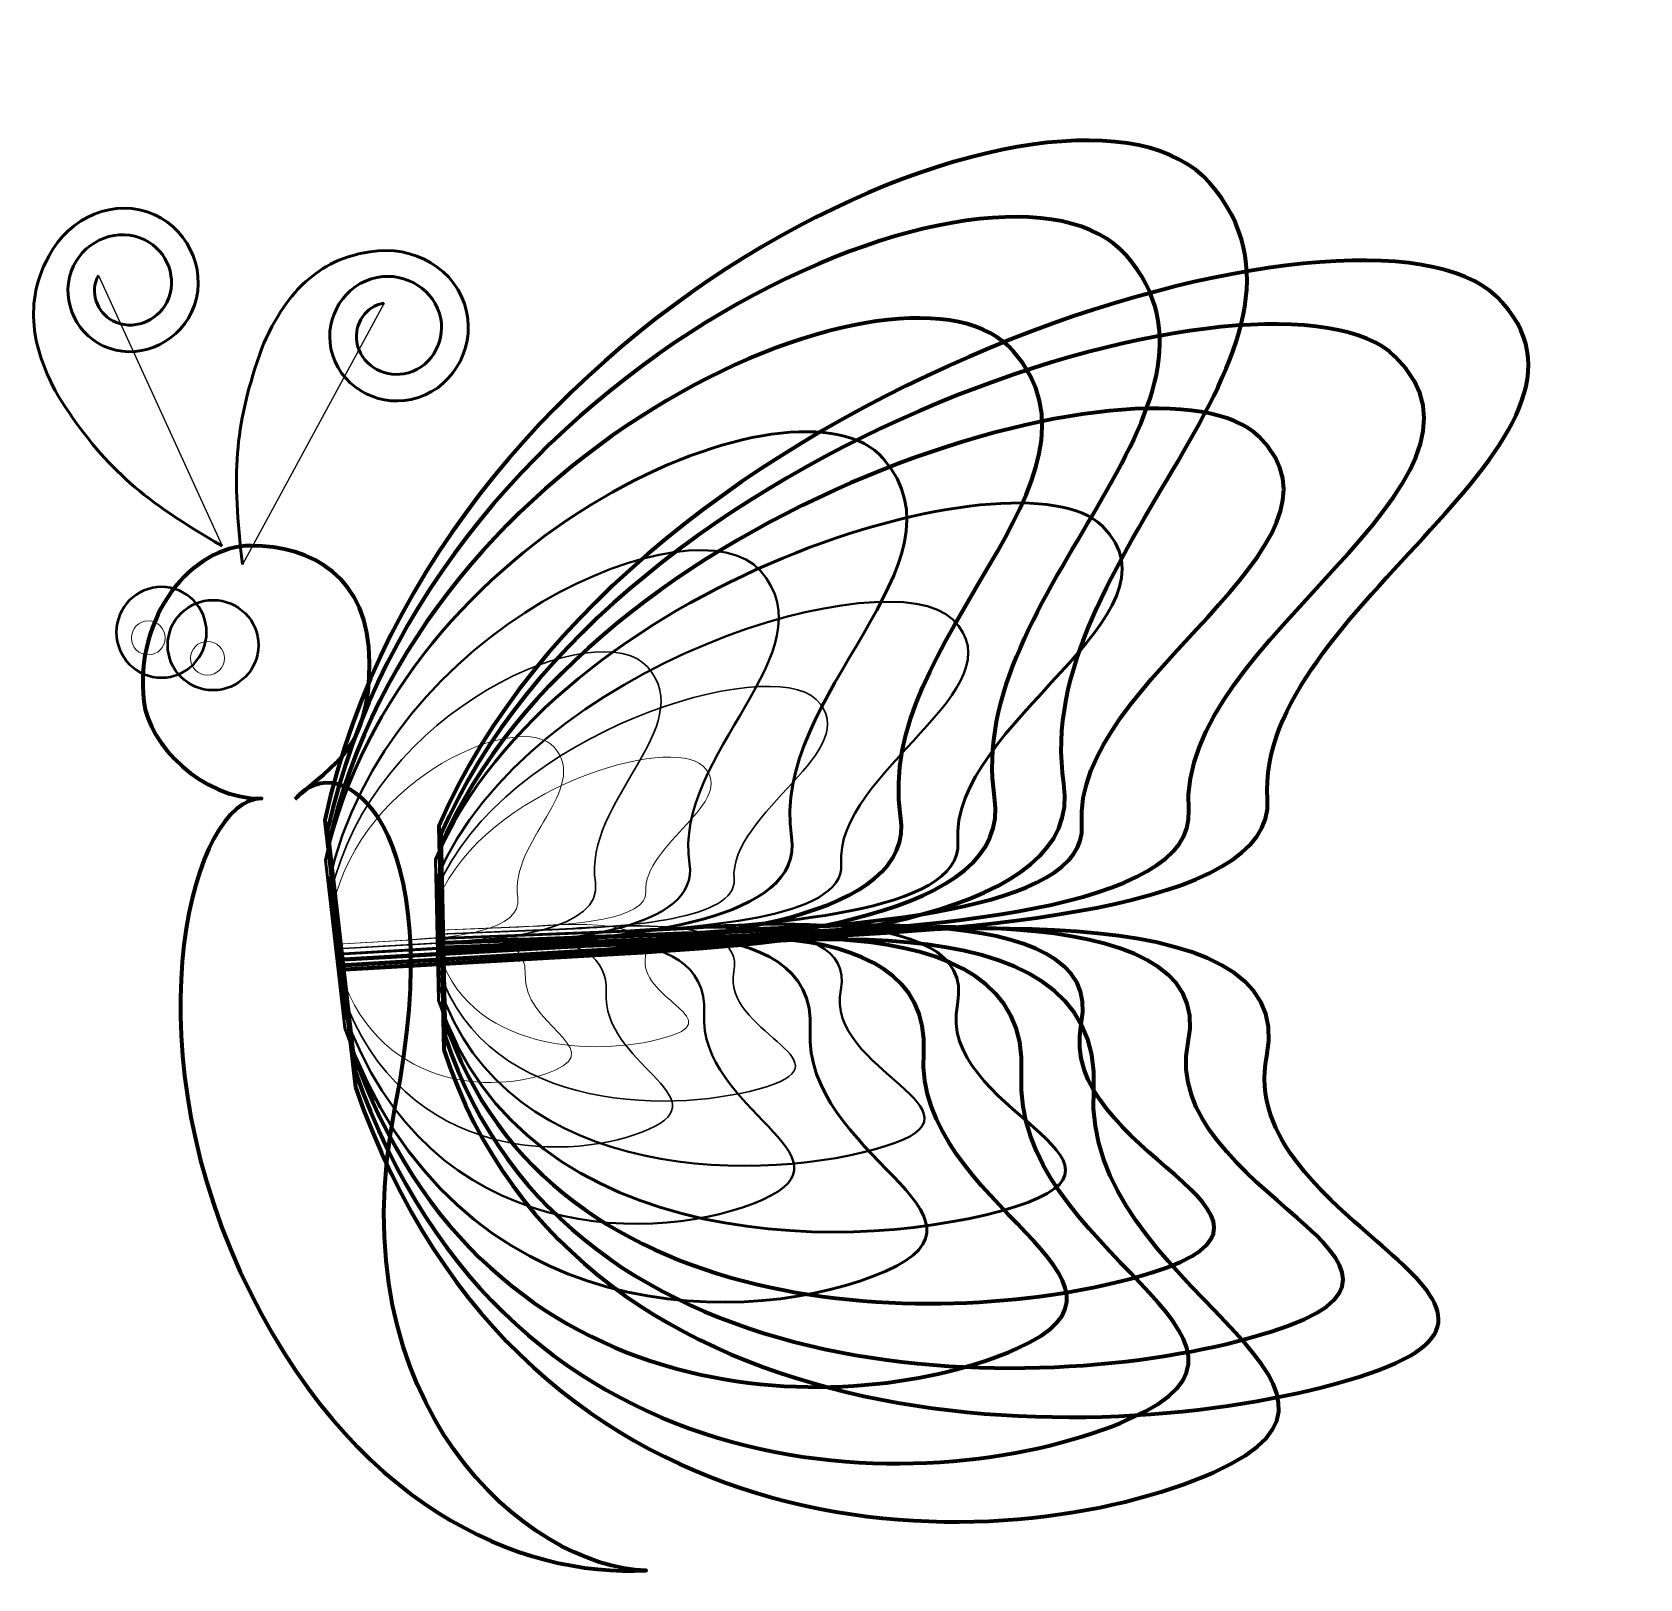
# Model space of a CAD drawing. Header units: centimetres. Extents: x -5.5 to 6.4, y -5.4 to 6.
import ezdxf

# ---------------------------------------------------------------- set-up
doc = ezdxf.new("R2010")
doc.units = ezdxf.units.CM
doc.header["$MEASUREMENT"] = 0
doc.layers.add('Layer 1', color=7, linetype='Continuous')

msp = doc.modelspace()

# ---------------------------------------------------------------- linework, layer by layer
at = {"layer": 'Layer 1', "color": 144, "lineweight": 90}
msp.add_open_spline([(-3.1382, -1.77715), (-3.1382, -1.77715), (-3.36538, 0.2012), (-3.36538, 0.2012), (-3.36538, 0.2012), (-2.4971, 4.11907), (2.21834, 6.041), (3.18971, 4.92375), (3.18971, 4.92375), (4.26472, 3.6873), (1.85312, 2.14677), (2.11092, 0.47315), (2.11092, 0.47315), (2.26136, -0.50646), (0.2726, -0.70621), (-1.14306, -0.7869), (-1.14306, -0.7869), (-1.14306, -0.7869), (-3.21664, -0.90508), (-3.21664, -0.90508), (-3.21664, -0.90508), (-3.21664, -0.90508), (-1.19424, -0.78547), (-1.19424, -0.78547), (-1.19424, -0.78547), (-0.245, -0.72934), (2.41959, -0.28905), (2.33167, -1.80004), (2.33167, -1.80004), (2.24638, -3.26594), (4.72054, -3.96905), (3.21837, -4.63273), (3.21837, -4.63273), (1.71619, -5.29641), (-1.86516, -5.4217), (-3.1382, -1.77715)], degree=3, knots=[0, 0, 0, 0, 0.1, 0.1, 0.1, 0.1, 0.2, 0.2, 0.2, 0.2, 0.3, 0.3, 0.3, 0.3, 0.4, 0.4, 0.4, 0.4, 0.5, 0.5, 0.5, 0.5, 0.6, 0.6, 0.6, 0.6, 0.7, 0.7, 0.7, 0.7, 0.8, 0.8, 0.8, 0.8, 1, 1, 1, 1], dxfattribs=at)
msp.add_open_spline([(-3.1382, -1.77715), (-3.1382, -1.77715), (-3.36538, 0.2012), (-3.36538, 0.2012), (-3.36538, 0.2012), (-2.4971, 4.11907), (2.21834, 6.041), (3.18971, 4.92375), (3.18971, 4.92375), (4.26472, 3.6873), (1.85312, 2.14677), (2.11092, 0.47315), (2.11092, 0.47315), (2.26136, -0.50646), (0.2726, -0.70621), (-1.14306, -0.7869), (-1.14306, -0.7869), (-1.14306, -0.7869), (-3.21664, -0.90508), (-3.21664, -0.90508), (-3.21664, -0.90508), (-3.21664, -0.90508), (-1.19424, -0.78547), (-1.19424, -0.78547), (-1.19424, -0.78547), (-0.245, -0.72934), (2.41959, -0.28905), (2.33167, -1.80004), (2.33167, -1.80004), (2.24638, -3.26594), (4.72054, -3.96905), (3.21837, -4.63273), (3.21837, -4.63273), (1.71619, -5.29641), (-1.86516, -5.4217), (-3.1382, -1.77715)], degree=3, knots=[0, 0, 0, 0, 0.1, 0.1, 0.1, 0.1, 0.2, 0.2, 0.2, 0.2, 0.3, 0.3, 0.3, 0.3, 0.4, 0.4, 0.4, 0.4, 0.5, 0.5, 0.5, 0.5, 0.6, 0.6, 0.6, 0.6, 0.7, 0.7, 0.7, 0.7, 0.8, 0.8, 0.8, 0.8, 1, 1, 1, 1], dxfattribs=at)
at = {"layer": 'Layer 1', "color": 7, "lineweight": 80}
for points in [[(-3.13966, -1.65968), (-3.13966, -1.65968), (-3.34469, 0.12578), (-3.34469, 0.12578), (-3.34469, 0.12578), (-2.56107, 3.66166), (1.69462, 5.3962), (2.57128, 4.38788), (2.57128, 4.38788), (3.54148, 3.27199), (1.36501, 1.88165), (1.59767, 0.37121), (1.59767, 0.37121), (1.73345, -0.51289), (-0.06141, -0.69316), (-1.33904, -0.76598), (-1.33904, -0.76598), (-1.33904, -0.76598), (-3.21045, -0.87264), (-3.21045, -0.87264), (-3.21045, -0.87264), (-3.21045, -0.87264), (-1.38523, -0.7647), (-1.38523, -0.7647), (-1.38523, -0.7647), (-0.52855, -0.71403), (1.87624, -0.31668), (1.7969, -1.68034), (1.7969, -1.68034), (1.71992, -3.00332), (3.95286, -3.63787), (2.59714, -4.23684), (2.59714, -4.23684), (1.24143, -4.83581), (-1.99074, -4.94889), (-3.13966, -1.65968)], [(-3.13966, -1.65968), (-3.13966, -1.65968), (-3.34469, 0.12578), (-3.34469, 0.12578), (-3.34469, 0.12578), (-2.56107, 3.66166), (1.69462, 5.3962), (2.57128, 4.38788), (2.57128, 4.38788), (3.54148, 3.27199), (1.36501, 1.88165), (1.59767, 0.37121), (1.59767, 0.37121), (1.73345, -0.51289), (-0.06141, -0.69316), (-1.33904, -0.76598), (-1.33904, -0.76598), (-1.33904, -0.76598), (-3.21045, -0.87264), (-3.21045, -0.87264), (-3.21045, -0.87264), (-3.21045, -0.87264), (-1.38523, -0.7647), (-1.38523, -0.7647), (-1.38523, -0.7647), (-0.52855, -0.71403), (1.87624, -0.31668), (1.7969, -1.68034), (1.7969, -1.68034), (1.71992, -3.00332), (3.95286, -3.63787), (2.59714, -4.23684), (2.59714, -4.23684), (1.24143, -4.83581), (-1.99074, -4.94889), (-3.13966, -1.65968)], [(-2.47258, -1.40275), (-2.47258, -1.40275), (-2.50386, 0.09431), (-2.50386, 0.09431), (-2.50386, 0.09431), (-1.23885, 3.05298), (3.69967, 4.48459), (4.566, 3.63526), (4.566, 3.63526), (5.52477, 2.6953), (2.94343, 1.54148), (3.03593, 0.27471), (3.03593, 0.27471), (3.08962, -0.46676), (1.06773, -0.60864), (-0.36538, -0.66313), (-0.36538, -0.66313), (-0.36538, -0.66313), (-2.46452, -0.74293), (-2.46452, -0.74293), (-2.46452, -0.74293), (-2.46452, -0.74293), (-0.41676, -0.66182), (-0.41676, -0.66182), (-0.41676, -0.66182), (0.54438, -0.62374), (3.27059, -0.30309), (3.03131, -1.44528), (3.03131, -1.44528), (2.79917, -2.55339), (5.2196, -3.09649), (3.64122, -3.59143), (3.64122, -3.59143), (2.06285, -4.08638), (-1.55477, -4.16461), (-2.47258, -1.40275)]]:
    msp.add_open_spline(points, degree=3, knots=[0, 0, 0, 0, 0.1, 0.1, 0.1, 0.1, 0.2, 0.2, 0.2, 0.2, 0.3, 0.3, 0.3, 0.3, 0.4, 0.4, 0.4, 0.4, 0.5, 0.5, 0.5, 0.5, 0.6, 0.6, 0.6, 0.6, 0.7, 0.7, 0.7, 0.7, 0.8, 0.8, 0.8, 0.8, 1, 1, 1, 1], dxfattribs=at)
at = {"layer": 'Layer 1', "color": 140, "lineweight": 90}
msp.add_open_spline([(-2.48394, -1.50118), (-2.48394, -1.50118), (-2.51859, 0.15762), (-2.51859, 0.15762), (-2.51859, 0.15762), (-1.11693, 3.43592), (4.35512, 5.02219), (5.31504, 4.0811), (5.31504, 4.0811), (6.37739, 3.0396), (3.51718, 1.76112), (3.61967, 0.3575), (3.61967, 0.3575), (3.67916, -0.46407), (1.43884, -0.62128), (-0.14909, -0.68165), (-0.14909, -0.68165), (-0.14909, -0.68165), (-2.47501, -0.77008), (-2.47501, -0.77008), (-2.47501, -0.77008), (-2.47501, -0.77008), (-0.20602, -0.6802), (-0.20602, -0.6802), (-0.20602, -0.6802), (0.85895, -0.63802), (3.87968, -0.28272), (3.61455, -1.5483), (3.61455, -1.5483), (3.35733, -2.77613), (6.03925, -3.3779), (4.29036, -3.92631), (4.29036, -3.92631), (2.54147, -4.47473), (-1.46698, -4.56141), (-2.48394, -1.50118)], degree=3, knots=[0, 0, 0, 0, 0.1, 0.1, 0.1, 0.1, 0.2, 0.2, 0.2, 0.2, 0.3, 0.3, 0.3, 0.3, 0.4, 0.4, 0.4, 0.4, 0.5, 0.5, 0.5, 0.5, 0.6, 0.6, 0.6, 0.6, 0.7, 0.7, 0.7, 0.7, 0.8, 0.8, 0.8, 0.8, 1, 1, 1, 1], dxfattribs=at)
at = {"layer": 'Layer 1'}
for points, knots in [([(-5.0415, 4.23693), (-5.10982, 4.1166), (-5.05255, 3.96468), (-4.93479, 3.90192), (-4.93479, 3.90192), (-4.78964, 3.82455), (-4.60883, 3.89514), (-4.53542, 4.03839), (-4.53542, 4.03839), (-4.4478, 4.20937), (-4.52999, 4.41905), (-4.69775, 4.50194), (-4.69775, 4.50194), (-4.89331, 4.59858), (-5.13213, 4.50266), (-5.22575, 4.30921), (-5.22575, 4.30921), (-5.33294, 4.08773), (-5.22563, 3.81995), (-5.0078, 3.71711), (-5.0078, 3.71711), (-4.76193, 3.60103), (-4.46488, 3.72241), (-4.35117, 3.96611), (-4.35117, 3.96611), (-4.22429, 4.23802), (-4.35679, 4.56406), (-4.62473, 4.68675), (-4.62473, 4.68675), (-4.92087, 4.82235), (-5.26056, 4.66784), (-5.40999, 4.38149), (-5.40999, 4.38149), (-5.52251, 4.16588), (-5.53253, 4.00739), (-5.51551, 3.83589), (-5.51551, 3.83589), (-5.50346, 3.71446), (-5.43233, 3.4772), (-5.28911, 3.26527), (-5.28911, 3.26527), (-4.97127, 2.79495), (-4.70679, 2.57023), (-4.12588, 2.23293), (-4.12588, 2.23293), (-4.12588, 2.23293), (-5.0415, 4.23693), (-5.0415, 4.23693)], [0, 0, 0, 0, 0.07692308, 0.07692308, 0.07692308, 0.07692308, 0.15384615, 0.15384615, 0.15384615, 0.15384615, 0.23076923, 0.23076923, 0.23076923, 0.23076923, 0.30769231, 0.30769231, 0.30769231, 0.30769231, 0.38461538, 0.38461538, 0.38461538, 0.38461538, 0.46153846, 0.46153846, 0.46153846, 0.46153846, 0.53846154, 0.53846154, 0.53846154, 0.53846154, 0.61538462, 0.61538462, 0.61538462, 0.61538462, 0.69230769, 0.69230769, 0.69230769, 0.69230769, 0.76923077, 0.76923077, 0.76923077, 0.76923077, 0.84615385, 0.84615385, 0.84615385, 0.84615385, 1, 1, 1, 1]), ([(-2.92403, 4.03272), (-3.06125, 4.01496), (-3.14821, 3.87785), (-3.12756, 3.74602), (-3.12756, 3.74602), (-3.1021, 3.58351), (-2.93697, 3.48148), (-2.77837, 3.50896), (-2.77837, 3.50896), (-2.58906, 3.54176), (-2.47095, 3.73351), (-2.50558, 3.9174), (-2.50558, 3.9174), (-2.54595, 4.13177), (-2.7662, 4.26491), (-2.97706, 4.2234), (-2.97706, 4.2234), (-3.21849, 4.17587), (-3.36793, 3.92912), (-3.31912, 3.69323), (-3.31912, 3.69323), (-3.26403, 3.42698), (-2.98844, 3.26261), (-2.72534, 3.31828), (-2.72534, 3.31828), (-2.43178, 3.3804), (-2.25094, 3.68231), (-2.31401, 3.97018), (-2.31401, 3.97018), (-2.38372, 4.28834), (-2.71144, 4.46686), (-3.03009, 4.41408), (-3.03009, 4.41408), (-3.27002, 4.37434), (-3.40269, 4.28705), (-3.52949, 4.17032), (-3.52949, 4.17032), (-3.61927, 4.08768), (-3.76608, 3.88819), (-3.8493, 3.64631), (-3.8493, 3.64631), (-4.03399, 3.10956), (-4.05452, 2.76311), (-3.97474, 2.09613), (-3.97474, 2.09613), (-3.97474, 2.09613), (-2.92403, 4.03272), (-2.92403, 4.03272)], [0, 0, 0, 0, 0.07692308, 0.07692308, 0.07692308, 0.07692308, 0.15384615, 0.15384615, 0.15384615, 0.15384615, 0.23076923, 0.23076923, 0.23076923, 0.23076923, 0.30769231, 0.30769231, 0.30769231, 0.30769231, 0.38461538, 0.38461538, 0.38461538, 0.38461538, 0.46153846, 0.46153846, 0.46153846, 0.46153846, 0.53846154, 0.53846154, 0.53846154, 0.53846154, 0.61538462, 0.61538462, 0.61538462, 0.61538462, 0.69230769, 0.69230769, 0.69230769, 0.69230769, 0.76923077, 0.76923077, 0.76923077, 0.76923077, 0.84615385, 0.84615385, 0.84615385, 0.84615385, 1, 1, 1, 1]), ([(-5.0415, 4.23693), (-5.0415, 4.23693), (-5.0415, 4.23693), (-5.0415, 4.23693), (-5.0415, 4.23693), (-5.0415, 4.23693), (-5.0415, 4.23693), (-5.0415, 4.23693)], [0, 0, 0, 0, 0.33333333, 0.33333333, 0.33333333, 0.33333333, 1, 1, 1, 1]), ([(-2.92403, 4.03272), (-2.92403, 4.03272), (-2.92403, 4.03272), (-2.92403, 4.03272), (-2.92403, 4.03272), (-2.92403, 4.03272), (-2.92403, 4.03272), (-2.92403, 4.03272)], [0, 0, 0, 0, 0.33333333, 0.33333333, 0.33333333, 0.33333333, 1, 1, 1, 1])]:
    msp.add_open_spline(points, degree=3, knots=knots, dxfattribs=at)
at = {"layer": 'Layer 1', "lineweight": 53}
for points, knots in [([(-5.0415, 4.23693), (-5.10982, 4.1166), (-5.05255, 3.96468), (-4.93479, 3.90192), (-4.93479, 3.90192), (-4.78964, 3.82455), (-4.60883, 3.89514), (-4.53542, 4.03839), (-4.53542, 4.03839), (-4.4478, 4.20937), (-4.52999, 4.41905), (-4.69775, 4.50194), (-4.69775, 4.50194), (-4.89331, 4.59858), (-5.13213, 4.50266), (-5.22575, 4.30921), (-5.22575, 4.30921), (-5.33294, 4.08773), (-5.22563, 3.81995), (-5.0078, 3.71711), (-5.0078, 3.71711), (-4.76193, 3.60103), (-4.46488, 3.72241), (-4.35117, 3.96611), (-4.35117, 3.96611), (-4.22429, 4.23802), (-4.35679, 4.56406), (-4.62473, 4.68675), (-4.62473, 4.68675), (-4.92087, 4.82235), (-5.26056, 4.66784), (-5.40999, 4.38149), (-5.40999, 4.38149), (-5.52251, 4.16588), (-5.53253, 4.00739), (-5.51551, 3.83589), (-5.51551, 3.83589), (-5.50346, 3.71446), (-5.43233, 3.4772), (-5.28911, 3.26527), (-5.28911, 3.26527), (-4.97127, 2.79495), (-4.70679, 2.57023), (-4.12588, 2.23293)], [0, 0, 0, 0, 0.08333333, 0.08333333, 0.08333333, 0.08333333, 0.16666667, 0.16666667, 0.16666667, 0.16666667, 0.25, 0.25, 0.25, 0.25, 0.33333333, 0.33333333, 0.33333333, 0.33333333, 0.41666667, 0.41666667, 0.41666667, 0.41666667, 0.5, 0.5, 0.5, 0.5, 0.58333333, 0.58333333, 0.58333333, 0.58333333, 0.66666667, 0.66666667, 0.66666667, 0.66666667, 0.75, 0.75, 0.75, 0.75, 0.83333333, 0.83333333, 0.83333333, 0.83333333, 1, 1, 1, 1]), ([(-2.92403, 4.03272), (-3.06125, 4.01496), (-3.14821, 3.87785), (-3.12756, 3.74602), (-3.12756, 3.74602), (-3.1021, 3.58351), (-2.93697, 3.48148), (-2.77837, 3.50896), (-2.77837, 3.50896), (-2.58906, 3.54176), (-2.47095, 3.73351), (-2.50558, 3.9174), (-2.50558, 3.9174), (-2.54595, 4.13177), (-2.7662, 4.26491), (-2.97706, 4.2234), (-2.97706, 4.2234), (-3.21849, 4.17587), (-3.36793, 3.92912), (-3.31912, 3.69323), (-3.31912, 3.69323), (-3.26403, 3.42698), (-2.98844, 3.26261), (-2.72534, 3.31828), (-2.72534, 3.31828), (-2.43178, 3.3804), (-2.25094, 3.68231), (-2.31401, 3.97018), (-2.31401, 3.97018), (-2.38372, 4.28834), (-2.71144, 4.46686), (-3.03009, 4.41408), (-3.03009, 4.41408), (-3.27002, 4.37434), (-3.40269, 4.28705), (-3.52949, 4.17032), (-3.52949, 4.17032), (-3.61927, 4.08768), (-3.76608, 3.88819), (-3.8493, 3.64631), (-3.8493, 3.64631), (-4.03399, 3.10956), (-4.05452, 2.76311), (-3.97474, 2.09613)], [0, 0, 0, 0, 0.08333333, 0.08333333, 0.08333333, 0.08333333, 0.16666667, 0.16666667, 0.16666667, 0.16666667, 0.25, 0.25, 0.25, 0.25, 0.33333333, 0.33333333, 0.33333333, 0.33333333, 0.41666667, 0.41666667, 0.41666667, 0.41666667, 0.5, 0.5, 0.5, 0.5, 0.58333333, 0.58333333, 0.58333333, 0.58333333, 0.66666667, 0.66666667, 0.66666667, 0.66666667, 0.75, 0.75, 0.75, 0.75, 0.83333333, 0.83333333, 0.83333333, 0.83333333, 1, 1, 1, 1]), ([(-5.0415, 4.23693), (-5.0415, 4.23693), (-5.0415, 4.23693), (-5.0415, 4.23693), (-5.0415, 4.23693), (-5.0415, 4.23693), (-5.0415, 4.23693), (-5.0415, 4.23693)], [0, 0, 0, 0, 0.33333333, 0.33333333, 0.33333333, 0.33333333, 1, 1, 1, 1]), ([(-2.92403, 4.03272), (-2.92403, 4.03272), (-2.92403, 4.03272), (-2.92403, 4.03272), (-2.92403, 4.03272), (-2.92403, 4.03272), (-2.92403, 4.03272), (-2.92403, 4.03272)], [0, 0, 0, 0, 0.33333333, 0.33333333, 0.33333333, 0.33333333, 1, 1, 1, 1])]:
    msp.add_open_spline(points, degree=3, knots=knots, dxfattribs=at)
at = {"layer": 'Layer 1', "color": 61, "lineweight": 70}
for points in [[(-3.16058, -1.50721), (-3.16058, -1.50721), (-3.33637, 0.0236), (-3.33637, 0.0236), (-3.33637, 0.0236), (-2.66451, 3.05517), (0.98421, 4.54232), (1.73584, 3.67782), (1.73584, 3.67782), (2.56766, 2.72108), (0.70161, 1.52904), (0.90109, 0.23402), (0.90109, 0.23402), (1.0175, -0.52398), (-0.52136, -0.67854), (-1.61677, -0.74097), (-1.61677, -0.74097), (-1.61677, -0.74097), (-3.22127, -0.83242), (-3.22127, -0.83242), (-3.22127, -0.83242), (-3.22127, -0.83242), (-1.65638, -0.73987), (-1.65638, -0.73987), (-1.65638, -0.73987), (-0.92187, -0.69644), (1.13993, -0.35575), (1.0719, -1.52492), (1.0719, -1.52492), (1.00591, -2.65921), (2.92037, -3.20326), (1.75801, -3.71681), (1.75801, -3.71681), (0.59566, -4.23035), (-2.17552, -4.32729), (-3.16058, -1.50721)], [(-3.16058, -1.50721), (-3.16058, -1.50721), (-3.33637, 0.0236), (-3.33637, 0.0236), (-3.33637, 0.0236), (-2.66451, 3.05517), (0.98421, 4.54232), (1.73584, 3.67782), (1.73584, 3.67782), (2.56766, 2.72108), (0.70161, 1.52904), (0.90109, 0.23402), (0.90109, 0.23402), (1.0175, -0.52398), (-0.52136, -0.67854), (-1.61677, -0.74097), (-1.61677, -0.74097), (-1.61677, -0.74097), (-3.22127, -0.83242), (-3.22127, -0.83242), (-3.22127, -0.83242), (-3.22127, -0.83242), (-1.65638, -0.73987), (-1.65638, -0.73987), (-1.65638, -0.73987), (-0.92187, -0.69644), (1.13993, -0.35575), (1.0719, -1.52492), (1.0719, -1.52492), (1.00591, -2.65921), (2.92037, -3.20326), (1.75801, -3.71681), (1.75801, -3.71681), (0.59566, -4.23035), (-2.17552, -4.32729), (-3.16058, -1.50721)], [(-2.47905, -1.27489), (-2.47905, -1.27489), (-2.50587, 0.00866), (-2.50587, 0.00866), (-2.50587, 0.00866), (-1.42128, 2.54534), (2.81288, 3.77277), (3.55565, 3.04457), (3.55565, 3.04457), (4.37767, 2.23868), (2.1645, 1.24942), (2.24381, 0.16332), (2.24381, 0.16332), (2.28984, -0.4724), (0.55632, -0.59404), (-0.67239, -0.64076), (-0.67239, -0.64076), (-0.67239, -0.64076), (-2.47214, -0.70918), (-2.47214, -0.70918), (-2.47214, -0.70918), (-2.47214, -0.70918), (-0.71644, -0.63963), (-0.71644, -0.63963), (-0.71644, -0.63963), (0.10761, -0.60699), (2.445, -0.33207), (2.23984, -1.31135), (2.23984, -1.31135), (2.04081, -2.26142), (4.11603, -2.72706), (2.76277, -3.15141), (2.76277, -3.15141), (1.40951, -3.57576), (-1.69215, -3.64284), (-2.47905, -1.27489)]]:
    msp.add_open_spline(points, degree=3, knots=[0, 0, 0, 0, 0.1, 0.1, 0.1, 0.1, 0.2, 0.2, 0.2, 0.2, 0.3, 0.3, 0.3, 0.3, 0.4, 0.4, 0.4, 0.4, 0.5, 0.5, 0.5, 0.5, 0.6, 0.6, 0.6, 0.6, 0.7, 0.7, 0.7, 0.7, 0.8, 0.8, 0.8, 0.8, 1, 1, 1, 1], dxfattribs=at)
at = {"layer": 'Layer 1', "color": 7, "lineweight": 53}
for points in [[(-3.21571, -1.34156), (-3.21571, -1.34156), (-3.35889, -0.09471), (-3.35889, -0.09471), (-3.35889, -0.09471), (-2.81165, 2.37453), (0.16025, 3.58582), (0.77245, 2.88168), (0.77245, 2.88168), (1.44998, 2.10241), (-0.06993, 1.13148), (0.09255, 0.07668), (0.09255, 0.07668), (0.18736, -0.54071), (-1.06605, -0.66661), (-1.95827, -0.71746), (-1.95827, -0.71746), (-1.95827, -0.71746), (-3.26514, -0.79194), (-3.26514, -0.79194), (-3.26514, -0.79194), (-3.26514, -0.79194), (-1.99053, -0.71656), (-1.99053, -0.71656), (-1.99053, -0.71656), (-1.39227, -0.68118), (0.28709, -0.40369), (0.23168, -1.35599), (0.23168, -1.35599), (0.17792, -2.27987), (1.73726, -2.72301), (0.79052, -3.14129), (0.79052, -3.14129), (-0.15623, -3.55957), (-2.41337, -3.63854), (-3.21571, -1.34156)], [(-3.21571, -1.34156), (-3.21571, -1.34156), (-3.35889, -0.09471), (-3.35889, -0.09471), (-3.35889, -0.09471), (-2.81165, 2.37453), (0.16025, 3.58582), (0.77245, 2.88168), (0.77245, 2.88168), (1.44998, 2.10241), (-0.06993, 1.13148), (0.09255, 0.07668), (0.09255, 0.07668), (0.18736, -0.54071), (-1.06605, -0.66661), (-1.95827, -0.71746), (-1.95827, -0.71746), (-1.95827, -0.71746), (-3.26514, -0.79194), (-3.26514, -0.79194), (-3.26514, -0.79194), (-3.26514, -0.79194), (-1.99053, -0.71656), (-1.99053, -0.71656), (-1.99053, -0.71656), (-1.39227, -0.68118), (0.28709, -0.40369), (0.23168, -1.35599), (0.23168, -1.35599), (0.17792, -2.27987), (1.73726, -2.72301), (0.79052, -3.14129), (0.79052, -3.14129), (-0.15623, -3.55957), (-2.41337, -3.63854), (-3.21571, -1.34156)], [(-2.52223, -1.13581), (-2.52223, -1.13581), (-2.54407, -0.09036), (-2.54407, -0.09036), (-2.54407, -0.09036), (-1.66067, 1.97579), (1.78808, 2.97554), (2.39308, 2.38241), (2.39308, 2.38241), (3.06262, 1.72601), (1.25997, 0.92025), (1.32457, 0.03562), (1.32457, 0.03562), (1.36206, -0.48218), (-0.0499, -0.58126), (-1.05069, -0.61931), (-1.05069, -0.61931), (-1.05069, -0.61931), (-2.5166, -0.67504), (-2.5166, -0.67504), (-2.5166, -0.67504), (-2.5166, -0.67504), (-1.08657, -0.61839), (-1.08657, -0.61839), (-1.08657, -0.61839), (-0.41537, -0.5918), (1.48844, -0.36788), (1.32134, -1.16551), (1.32134, -1.16551), (1.15923, -1.93935), (2.84951, -2.31861), (1.74727, -2.66425), (1.74727, -2.66425), (0.64503, -3.00989), (-1.88129, -3.06452), (-2.52223, -1.13581)]]:
    msp.add_open_spline(points, degree=3, knots=[0, 0, 0, 0, 0.1, 0.1, 0.1, 0.1, 0.2, 0.2, 0.2, 0.2, 0.3, 0.3, 0.3, 0.3, 0.4, 0.4, 0.4, 0.4, 0.5, 0.5, 0.5, 0.5, 0.6, 0.6, 0.6, 0.6, 0.7, 0.7, 0.7, 0.7, 0.8, 0.8, 0.8, 0.8, 1, 1, 1, 1], dxfattribs=at)
at = {"layer": 'Layer 1', "color": 144, "lineweight": 40}
msp.add_open_spline([(-3.22254, -1.21927), (-3.22254, -1.21927), (-3.33333, -0.25448), (-3.33333, -0.25448), (-3.33333, -0.25448), (-2.90989, 1.65617), (-0.61029, 2.59344), (-0.13658, 2.04859), (-0.13658, 2.04859), (0.38768, 1.4456), (-0.7884, 0.69432), (-0.66267, -0.12186), (-0.66267, -0.12186), (-0.58931, -0.59959), (-1.55918, -0.697), (-2.24956, -0.73635), (-2.24956, -0.73635), (-2.24956, -0.73635), (-3.26079, -0.79398), (-3.26079, -0.79398), (-3.26079, -0.79398), (-3.26079, -0.79398), (-2.27452, -0.73566), (-2.27452, -0.73566), (-2.27452, -0.73566), (-1.8116, -0.70828), (-0.51215, -0.49357), (-0.55502, -1.23043), (-0.55502, -1.23043), (-0.59662, -1.94532), (0.60997, -2.28821), (-0.1226, -2.61187), (-0.1226, -2.61187), (-0.85517, -2.93553), (-2.60171, -2.99663), (-3.22254, -1.21927)], degree=3, knots=[0, 0, 0, 0, 0.1, 0.1, 0.1, 0.1, 0.2, 0.2, 0.2, 0.2, 0.3, 0.3, 0.3, 0.3, 0.4, 0.4, 0.4, 0.4, 0.5, 0.5, 0.5, 0.5, 0.6, 0.6, 0.6, 0.6, 0.7, 0.7, 0.7, 0.7, 0.8, 0.8, 0.8, 0.8, 1, 1, 1, 1], dxfattribs=at)
msp.add_open_spline([(-3.22254, -1.21927), (-3.22254, -1.21927), (-3.33333, -0.25448), (-3.33333, -0.25448), (-3.33333, -0.25448), (-2.90989, 1.65617), (-0.61029, 2.59344), (-0.13658, 2.04859), (-0.13658, 2.04859), (0.38768, 1.4456), (-0.7884, 0.69432), (-0.66267, -0.12186), (-0.66267, -0.12186), (-0.58931, -0.59959), (-1.55918, -0.697), (-2.24956, -0.73635), (-2.24956, -0.73635), (-2.24956, -0.73635), (-3.26079, -0.79398), (-3.26079, -0.79398), (-3.26079, -0.79398), (-3.26079, -0.79398), (-2.27452, -0.73566), (-2.27452, -0.73566), (-2.27452, -0.73566), (-1.8116, -0.70828), (-0.51215, -0.49357), (-0.55502, -1.23043), (-0.55502, -1.23043), (-0.59662, -1.94532), (0.60997, -2.28821), (-0.1226, -2.61187), (-0.1226, -2.61187), (-0.85517, -2.93553), (-2.60171, -2.99663), (-3.22254, -1.21927)], degree=3, knots=[0, 0, 0, 0, 0.1, 0.1, 0.1, 0.1, 0.2, 0.2, 0.2, 0.2, 0.3, 0.3, 0.3, 0.3, 0.4, 0.4, 0.4, 0.4, 0.5, 0.5, 0.5, 0.5, 0.6, 0.6, 0.6, 0.6, 0.7, 0.7, 0.7, 0.7, 0.8, 0.8, 0.8, 0.8, 1, 1, 1, 1], dxfattribs=at)
at = {"layer": 'Layer 1', "lineweight": 80}
msp.add_open_spline([(-3.58432, 0.35639), (-3.25298, 0.76238), (-2.4227, 0.17527), (-2.84247, -1.92033), (-2.84247, -1.92033), (-3.2877, -4.14306), (-1.85452, -5.33831), (-0.98357, -5.35992), (-0.98357, -5.35992), (-1.90828, -5.40979), (-3.18518, -4.8936), (-3.99032, -3.14575), (-3.99032, -3.14575), (-4.81015, -1.36601), (-4.33668, 0.36592), (-3.83374, 0.36116), (-3.83374, 0.36116), (-4.27645, 0.35639), (-4.66946, 0.76586), (-4.7055, 1.07925), (-4.7055, 1.07925), (-4.77837, 1.71283), (-4.34853, 2.23461), (-3.9087, 2.23461), (-3.9087, 2.23461), (-3.46886, 2.23461), (-3.03259, 2.00778), (-3.03259, 1.37001), (-3.03259, 1.37001), (-3.03259, 0.73225), (-3.28575, 0.62834), (-3.58432, 0.35639)], degree=3, knots=[0, 0, 0, 0, 0.11111111, 0.11111111, 0.11111111, 0.11111111, 0.22222222, 0.22222222, 0.22222222, 0.22222222, 0.33333333, 0.33333333, 0.33333333, 0.33333333, 0.44444444, 0.44444444, 0.44444444, 0.44444444, 0.55555556, 0.55555556, 0.55555556, 0.55555556, 0.66666667, 0.66666667, 0.66666667, 0.66666667, 0.77777778, 0.77777778, 0.77777778, 0.77777778, 1, 1, 1, 1], dxfattribs=at)
at = {"layer": 'Layer 1', "color": 140, "lineweight": 40}
msp.add_open_spline([(-2.51633, -1.03331), (-2.51633, -1.03331), (-2.53323, -0.22436), (-2.53323, -0.22436), (-2.53323, -0.22436), (-1.84967, 1.37439), (0.81891, 2.14797), (1.28704, 1.68902), (1.28704, 1.68902), (1.80512, 1.18111), (0.41027, 0.55763), (0.46025, -0.12688), (0.46025, -0.12688), (0.48926, -0.52754), (-0.60329, -0.60421), (-1.37768, -0.63365), (-1.37768, -0.63365), (-1.37768, -0.63365), (-2.51197, -0.67677), (-2.51197, -0.67677), (-2.51197, -0.67677), (-2.51197, -0.67677), (-1.40544, -0.63294), (-1.40544, -0.63294), (-1.40544, -0.63294), (-0.88608, -0.61237), (0.58705, -0.4391), (0.45775, -1.05629), (0.45775, -1.05629), (0.33232, -1.65508), (1.64022, -1.94854), (0.78733, -2.21599), (0.78733, -2.21599), (-0.06556, -2.48344), (-2.02038, -2.52571), (-2.51633, -1.03331)], degree=3, knots=[0, 0, 0, 0, 0.1, 0.1, 0.1, 0.1, 0.2, 0.2, 0.2, 0.2, 0.3, 0.3, 0.3, 0.3, 0.4, 0.4, 0.4, 0.4, 0.5, 0.5, 0.5, 0.5, 0.6, 0.6, 0.6, 0.6, 0.7, 0.7, 0.7, 0.7, 0.8, 0.8, 0.8, 0.8, 1, 1, 1, 1], dxfattribs=at)
at = {"layer": 'Layer 1', "color": 7, "lineweight": 50}
for points in [[(-4.57466, 1.92909), (-4.39013, 1.92909), (-4.24036, 1.77862), (-4.24036, 1.59323), (-4.24036, 1.59323), (-4.24036, 1.40783), (-4.39013, 1.25736), (-4.57466, 1.25736), (-4.57466, 1.25736), (-4.7592, 1.25736), (-4.90897, 1.40783), (-4.90897, 1.59323), (-4.90897, 1.59323), (-4.90897, 1.77862), (-4.7592, 1.92909), (-4.57466, 1.92909)], [(-3.8562, 1.49801), (-3.8562, 1.68255), (-4.00666, 1.83232), (-4.19206, 1.83232), (-4.19206, 1.83232), (-4.37745, 1.83232), (-4.52792, 1.68255), (-4.52792, 1.49801), (-4.52792, 1.49801), (-4.52792, 1.31347), (-4.37745, 1.1637), (-4.19206, 1.1637), (-4.19206, 1.1637), (-4.00666, 1.1637), (-3.8562, 1.31347), (-3.8562, 1.49801)]]:
    msp.add_open_spline(points, degree=3, knots=[0, 0, 0, 0, 0.2, 0.2, 0.2, 0.2, 0.4, 0.4, 0.4, 0.4, 0.6, 0.6, 0.6, 0.6, 1, 1, 1, 1], dxfattribs=at)
at = {"layer": 'Layer 1', "lineweight": 15}
for points in [[(-4.67217, 1.67719), (-4.60297, 1.67719), (-4.5468, 1.62077), (-4.5468, 1.55124), (-4.5468, 1.55124), (-4.5468, 1.48172), (-4.60297, 1.42529), (-4.67217, 1.42529), (-4.67217, 1.42529), (-4.74137, 1.42529), (-4.79754, 1.48172), (-4.79754, 1.55124), (-4.79754, 1.55124), (-4.79754, 1.62077), (-4.74137, 1.67719), (-4.67217, 1.67719)], [(-4.10809, 1.40051), (-4.10809, 1.46971), (-4.16452, 1.52587), (-4.23404, 1.52587), (-4.23404, 1.52587), (-4.30356, 1.52587), (-4.35999, 1.46971), (-4.35999, 1.40051), (-4.35999, 1.40051), (-4.35999, 1.3313), (-4.30356, 1.27514), (-4.23404, 1.27514), (-4.23404, 1.27514), (-4.16452, 1.27514), (-4.10809, 1.3313), (-4.10809, 1.40051)]]:
    msp.add_open_spline(points, degree=3, knots=[0, 0, 0, 0, 0.2, 0.2, 0.2, 0.2, 0.4, 0.4, 0.4, 0.4, 0.6, 0.6, 0.6, 0.6, 1, 1, 1, 1], dxfattribs=at)
at = {"layer": 'Layer 1', "color": 7, "lineweight": 30}
for points in [[(-3.24179, -1.06601), (-3.24179, -1.06601), (-3.32324, -0.3568), (-3.32324, -0.3568), (-3.32324, -0.3568), (-3.01197, 1.04771), (-1.32155, 1.73669), (-0.97333, 1.33617), (-0.97333, 1.33617), (-0.58795, 0.89292), (-1.45248, 0.34066), (-1.36006, -0.25931), (-1.36006, -0.25931), (-1.30613, -0.61048), (-2.01907, -0.68209), (-2.52656, -0.71102), (-2.52656, -0.71102), (-2.52656, -0.71102), (-3.26991, -0.75338), (-3.26991, -0.75338), (-3.26991, -0.75338), (-3.26991, -0.75338), (-2.54491, -0.71051), (-2.54491, -0.71051), (-2.54491, -0.71051), (-2.20462, -0.69038), (-1.24941, -0.53255), (-1.28092, -1.07421), (-1.28092, -1.07421), (-1.3115, -1.59972), (-0.42454, -1.85177), (-0.96305, -2.08969), (-0.96305, -2.08969), (-1.50156, -2.32761), (-2.78543, -2.37253), (-3.24179, -1.06601)], [(-3.24179, -1.06601), (-3.24179, -1.06601), (-3.32324, -0.3568), (-3.32324, -0.3568), (-3.32324, -0.3568), (-3.01197, 1.04771), (-1.32155, 1.73669), (-0.97333, 1.33617), (-0.97333, 1.33617), (-0.58795, 0.89292), (-1.45248, 0.34066), (-1.36006, -0.25931), (-1.36006, -0.25931), (-1.30613, -0.61048), (-2.01907, -0.68209), (-2.52656, -0.71102), (-2.52656, -0.71102), (-2.52656, -0.71102), (-3.26991, -0.75338), (-3.26991, -0.75338), (-3.26991, -0.75338), (-3.26991, -0.75338), (-2.54491, -0.71051), (-2.54491, -0.71051), (-2.54491, -0.71051), (-2.20462, -0.69038), (-1.24941, -0.53255), (-1.28092, -1.07421), (-1.28092, -1.07421), (-1.3115, -1.59972), (-0.42454, -1.85177), (-0.96305, -2.08969), (-0.96305, -2.08969), (-1.50156, -2.32761), (-2.78543, -2.37253), (-3.24179, -1.06601)], [(-2.52086, -0.9048), (-2.52086, -0.9048), (-2.53328, -0.31014), (-2.53328, -0.31014), (-2.53328, -0.31014), (-2.0308, 0.86509), (-0.06915, 1.43374), (0.27497, 1.09637), (0.27497, 1.09637), (0.6558, 0.72301), (-0.36954, 0.26469), (-0.3328, -0.23849), (-0.3328, -0.23849), (-0.31147, -0.53301), (-1.1146, -0.58936), (-1.68385, -0.61101), (-1.68385, -0.61101), (-1.68385, -0.61101), (-2.51766, -0.64271), (-2.51766, -0.64271), (-2.51766, -0.64271), (-2.51766, -0.64271), (-1.70426, -0.61049), (-1.70426, -0.61049), (-1.70426, -0.61049), (-1.32248, -0.59536), (-0.23959, -0.46799), (-0.33463, -0.92169), (-0.33463, -0.92169), (-0.42684, -1.36185), (0.53458, -1.57757), (-0.09237, -1.77417), (-0.09237, -1.77417), (-0.71932, -1.97077), (-2.15629, -2.00184), (-2.52086, -0.9048)]]:
    msp.add_open_spline(points, degree=3, knots=[0, 0, 0, 0, 0.1, 0.1, 0.1, 0.1, 0.2, 0.2, 0.2, 0.2, 0.3, 0.3, 0.3, 0.3, 0.4, 0.4, 0.4, 0.4, 0.5, 0.5, 0.5, 0.5, 0.6, 0.6, 0.6, 0.6, 0.7, 0.7, 0.7, 0.7, 0.8, 0.8, 0.8, 0.8, 1, 1, 1, 1], dxfattribs=at)
at = {"layer": 'Layer 1', "color": 61, "lineweight": 20}
for points in [[(-3.24891, -0.93647), (-3.24891, -0.93647), (-3.30578, -0.44121), (-3.30578, -0.44121), (-3.30578, -0.44121), (-3.08841, 0.53961), (-1.90793, 1.02075), (-1.66475, 0.74106), (-1.66475, 0.74106), (-1.39563, 0.43152), (-1.99936, 0.04585), (-1.93482, -0.37313), (-1.93482, -0.37313), (-1.89716, -0.61837), (-2.39503, -0.66837), (-2.74943, -0.68857), (-2.74943, -0.68857), (-2.74943, -0.68857), (-3.26854, -0.71816), (-3.26854, -0.71816), (-3.26854, -0.71816), (-3.26854, -0.71816), (-2.76225, -0.68822), (-2.76225, -0.68822), (-2.76225, -0.68822), (-2.52461, -0.67416), (-1.85755, -0.56394), (-1.87956, -0.9422), (-1.87956, -0.9422), (-1.90091, -1.30918), (-1.28152, -1.4852), (-1.65758, -1.65135), (-1.65758, -1.65135), (-2.03364, -1.8175), (-2.93021, -1.84887), (-3.24891, -0.93647)], [(-3.24891, -0.93647), (-3.24891, -0.93647), (-3.30578, -0.44121), (-3.30578, -0.44121), (-3.30578, -0.44121), (-3.08841, 0.53961), (-1.90793, 1.02075), (-1.66475, 0.74106), (-1.66475, 0.74106), (-1.39563, 0.43152), (-1.99936, 0.04585), (-1.93482, -0.37313), (-1.93482, -0.37313), (-1.89716, -0.61837), (-2.39503, -0.66837), (-2.74943, -0.68857), (-2.74943, -0.68857), (-2.74943, -0.68857), (-3.26854, -0.71816), (-3.26854, -0.71816), (-3.26854, -0.71816), (-3.26854, -0.71816), (-2.76225, -0.68822), (-2.76225, -0.68822), (-2.76225, -0.68822), (-2.52461, -0.67416), (-1.85755, -0.56394), (-1.87956, -0.9422), (-1.87956, -0.9422), (-1.90091, -1.30918), (-1.28152, -1.4852), (-1.65758, -1.65135), (-1.65758, -1.65135), (-2.03364, -1.8175), (-2.93021, -1.84887), (-3.24891, -0.93647)], [(-2.51447, -0.79623), (-2.51447, -0.79623), (-2.52314, -0.38096), (-2.52314, -0.38096), (-2.52314, -0.38096), (-2.17224, 0.43975), (-0.80235, 0.83686), (-0.56204, 0.60126), (-0.56204, 0.60126), (-0.29609, 0.34053), (-1.01212, 0.02047), (-0.98646, -0.33092), (-0.98646, -0.33092), (-0.97157, -0.53659), (-1.53242, -0.57595), (-1.92995, -0.59106), (-1.92995, -0.59106), (-1.92995, -0.59106), (-2.51223, -0.6132), (-2.51223, -0.6132), (-2.51223, -0.6132), (-2.51223, -0.6132), (-1.94421, -0.5907), (-1.94421, -0.5907), (-1.94421, -0.5907), (-1.67759, -0.58014), (-0.92137, -0.49119), (-0.98775, -0.80802), (-0.98775, -0.80802), (-1.05214, -1.1154), (-0.38074, -1.26605), (-0.81856, -1.40334), (-0.81856, -1.40334), (-1.25639, -1.54064), (-2.25988, -1.56234), (-2.51447, -0.79623)]]:
    msp.add_open_spline(points, degree=3, knots=[0, 0, 0, 0, 0.1, 0.1, 0.1, 0.1, 0.2, 0.2, 0.2, 0.2, 0.3, 0.3, 0.3, 0.3, 0.4, 0.4, 0.4, 0.4, 0.5, 0.5, 0.5, 0.5, 0.6, 0.6, 0.6, 0.6, 0.7, 0.7, 0.7, 0.7, 0.8, 0.8, 0.8, 0.8, 1, 1, 1, 1], dxfattribs=at)

doc.saveas('drawing.dxf')
